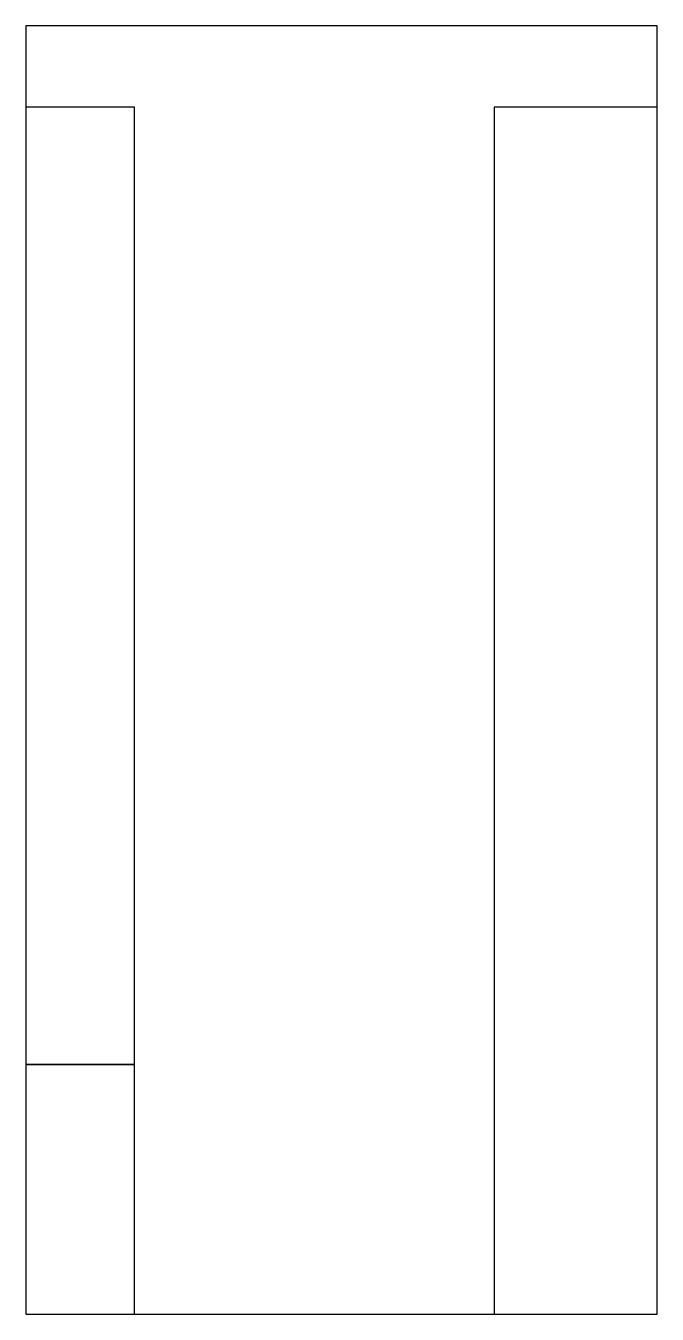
# Model space of a CAD drawing. Header units: metres. Extents: x 0 to 2324, y 0 to 4746.
import ezdxf

# ---------------------------------------------------------------- set-up
doc = ezdxf.new("R2010")
doc.units = ezdxf.units.M

msp = doc.modelspace()

# ---------------------------------------------------------------- linework, layer by layer
at = {"layer": 'East_600D_Base_Run'}
for p, q in [((2324, 4446), (1724, 4446)), ((1724, 4446), (1724, 0)), ((2324, 0), (2324, 4446)), ((1724, 0), (2324, 0))]:
    msp.add_line(p, q, dxfattribs=at)
at = {"layer": 'ROOM'}
for p, q in [((2324, 4746), (0, 4746)), ((0, 4746), (0, 0)), ((2324, 0), (2324, 4746)), ((0, 0), (2324, 0))]:
    msp.add_line(p, q, dxfattribs=at)
at = {"layer": 'West_400D_Counter_Run'}
for p, q in [((400, 4446), (0, 4446)), ((0, 4446), (0, 920)), ((400, 920), (400, 4446)), ((0, 920), (400, 920))]:
    msp.add_line(p, q, dxfattribs=at)
at = {"layer": 'West_Door_Clear_Zone_y0_y1220'}
for p, q in [((400, 920), (0, 920)), ((0, 920), (0, 0)), ((400, 0), (400, 920)), ((0, 0), (400, 0))]:
    msp.add_line(p, q, dxfattribs=at)

doc.saveas('drawing.dxf')
